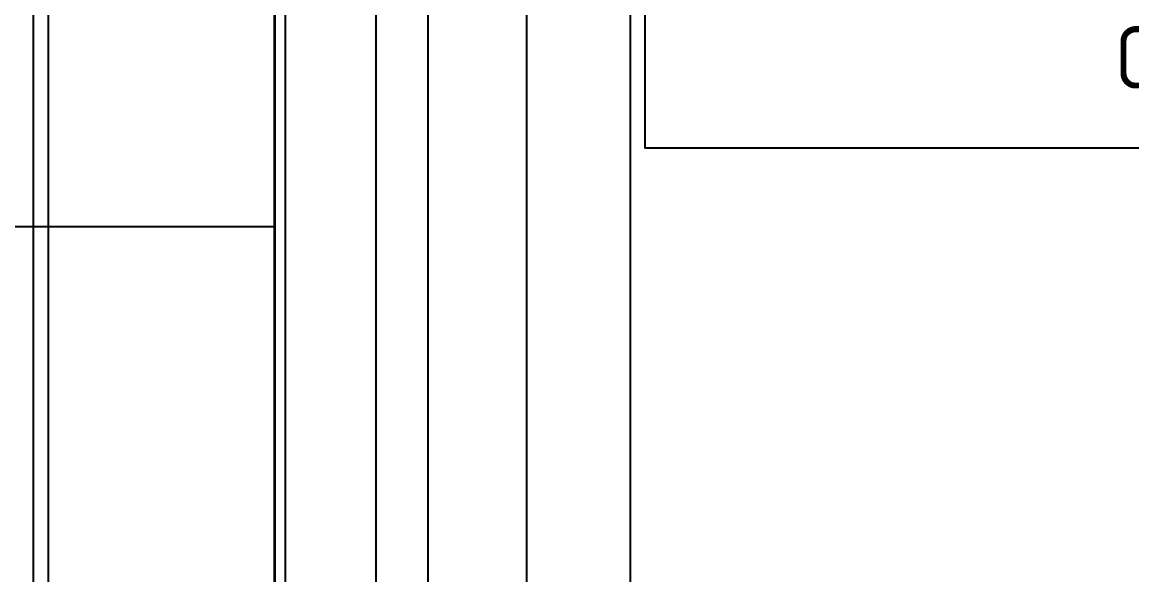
# Model space of a CAD drawing. Header units: millimetres. Extents: x 0 to 69574, y -5 to 41746.
# Drawn here: x 39561 to 39774.8, y 32472.2 to 32578.8 of the extents above; entities that cross this region are included whole.
import ezdxf

# ---------------------------------------------------------------- set-up
doc = ezdxf.new("R2010")
doc.units = ezdxf.units.MM
doc.set_wipeout_variables(frame=1)
doc.layers.add('! NO PLOT !', color=7, linetype='Continuous', true_color=0xff75dd, plot=False)
doc.layers.add('000-PI-Oprema', color=30, linetype='Continuous', lineweight=5)
for name, color, linetype in [('000-PI-ORMAR', 2, 'Continuous'), ('002-PI-Kabelska kanalica', 150, 'Continuous'), ('AUT_7', 7, 'Continuous')]:
    doc.layers.add(name, color=color, linetype=linetype)
doc.styles.add('PI0', font='isocpeur.ttf', dxfattribs={"width": 0.9})

# ---------------------------------------------------------------- blocks, each defined once
blk = doc.blocks.new('*U574')
at = {"layer": '002-PI-Kabelska kanalica'}
blk.add_line((-20, -100), (-20, 791), dxfattribs=at)
blk = doc.blocks.new('8606.000_montažna')
at = {"layer": '! NO PLOT !'}
blk.add_line((51182.39, 38449.42), (51182.39, 36559.42), dxfattribs=at)
blk = doc.blocks.new('F60-47290126')
at = {"layer": '000-PI-Oprema'}
for p, q in [((46627.38, 36066.4), (46627.38, 36078.35)), ((46638.58, 36078.35), (46638.58, 36066.4)), ((46629.98, 36073.6), (46629.98, 36071.1)), ((46629.98, 36073.6), (46629.98, 36073.6)), ((46635.98, 36071.1), (46635.98, 36073.6)), ((46635.98, 36073.6), (46635.98, 36073.6)), ((46629.23, 36071.1), (46629.23, 36069.6)), ((46629.98, 36071.1), (46629.23, 36071.1)), ((46629.23, 36071.1), (46629.23, 36071.1)), ((46629.98, 36071.1), (46629.98, 36071.1)), ((46636.73, 36071.1), (46635.98, 36071.1)), ((46635.98, 36071.1), (46635.98, 36071.1)), ((46636.73, 36069.6), (46636.73, 36071.1)), ((46636.73, 36071.1), (46636.73, 36071.1)), ((46629.23, 36069.6), (46636.73, 36069.6)), ((46629.23, 36069.6), (46629.23, 36069.6)), ((46636.73, 36069.6), (46636.73, 36069.6)), ((46627.38, 36066.4), (46638.58, 36066.4)), ((46627.38, 36066.4), (46627.38, 36066.4)), ((46638.58, 36066.4), (46638.58, 36066.4))]:
    blk.add_line(p, q, dxfattribs=at)
blk.add_arc((46632.98, 36073.6), 3, 0, 180, dxfattribs=at)
blk = doc.blocks.new('*U899')
at = {"layer": '002-PI-Kabelska kanalica'}
for p, q in [((-20, 70), (20, 70)), ((-20, -100), (-20, 70)), ((20, -100), (20, 70)), ((-20, -100), (20, -100))]:
    blk.add_line(p, q, dxfattribs=at)
blk = doc.blocks.new('spojnica')
at = {"layer": '! NO PLOT !', "transparency": 33554687}
for p, q in [((44768.49, 28811.5), (44768.49, 26919.4)), ((44856.49, 28811.5), (44856.49, 26919.4)), ((44861.49, 28809.4), (44861.49, 26919.4))]:
    blk.add_line(p, q, dxfattribs=at)

msp = doc.modelspace()

# ---------------------------------------------------------------- block references
for name, p in [('*U899', (39636.172, 32639.404)), ('F60-47290126', (-6945.922, -3498.701))]:
    msp.add_blockref(name, p)
at = {"rotation": 270}
msp.add_blockref('*U574', (39164.172, 32519.404), dxfattribs=at)
at = {"layer": '000-PI-Oprema'}
for name, p in [('8606.000_montažna', (-11619.223, -5740.014)), ('spojnica', (-5202.464, 3900))]:
    msp.add_blockref(name, p, dxfattribs=at)

# ---------------------------------------------------------------- next in the draw order: block references
msp.add_blockref('F60-47290126', (-6910.222, -3498.701))

# ---------------------------------------------------------------- next in the draw order: wipeouts: each hides what was drawn before it
msp.add_wipeout([(39609.672, 32761.404), (40000.16, 32761.404), (39999.672, 30778.904), (39609.66, 30776.904)]).dxf.layer = '000-PI-ORMAR'

# ---------------------------------------------------------------- next in the draw order: linework, layer by layer
at = {"layer": '! NO PLOT !'}
for p, q in [((39609.684, 32761.404), (39609.684, 30776.904)), ((39609.684, 30776.904), (39609.684, 32761.404)), ((39629.184, 32749.904), (39629.184, 30788.404)), ((39609.672, 30789.904), (39609.672, 32740.766)), ((39639.184, 32734.904), (39639.184, 30803.404)), ((39658.184, 32689.154), (39658.184, 30849.154)), ((39678.184, 32684.154), (39678.184, 30854.154))]:
    msp.add_line(p, q, dxfattribs=at)
at = {"layer": '000-PI-ORMAR'}
for p, q in [((39609.684, 32761.404), (39609.684, 30776.904)), ((39611.684, 32759.404), (39611.684, 30778.904))]:
    msp.add_line(p, q, dxfattribs=at)
at = {"layer": 'AUT_7'}
msp.add_lwpolyline([(39681.065, 32614.484), (39931.065, 32614.484), (39931.065, 32554.484), (39681.065, 32554.484)], close=True, dxfattribs=at)

# ---------------------------------------------------------------- next in the draw order: texts
at = {"layer": 'AUT_7', "linetype": 'Continuous', "insert": (39808.854, 32584.495), "char_height": 20, "width": 244.42191, "attachment_point": 5, "line_spacing_factor": 0.75, "style": 'PI0'}
msp.add_mtext('{\\fISOCPEUR|b0|i0|c238|p34;=4LKD001AR}\\P{\\fISOCPEUR|b0|i0|c238|p34;\\H0.6x;\\C7;COLONNE 2}', dxfattribs=at)

doc.saveas('drawing.dxf')
